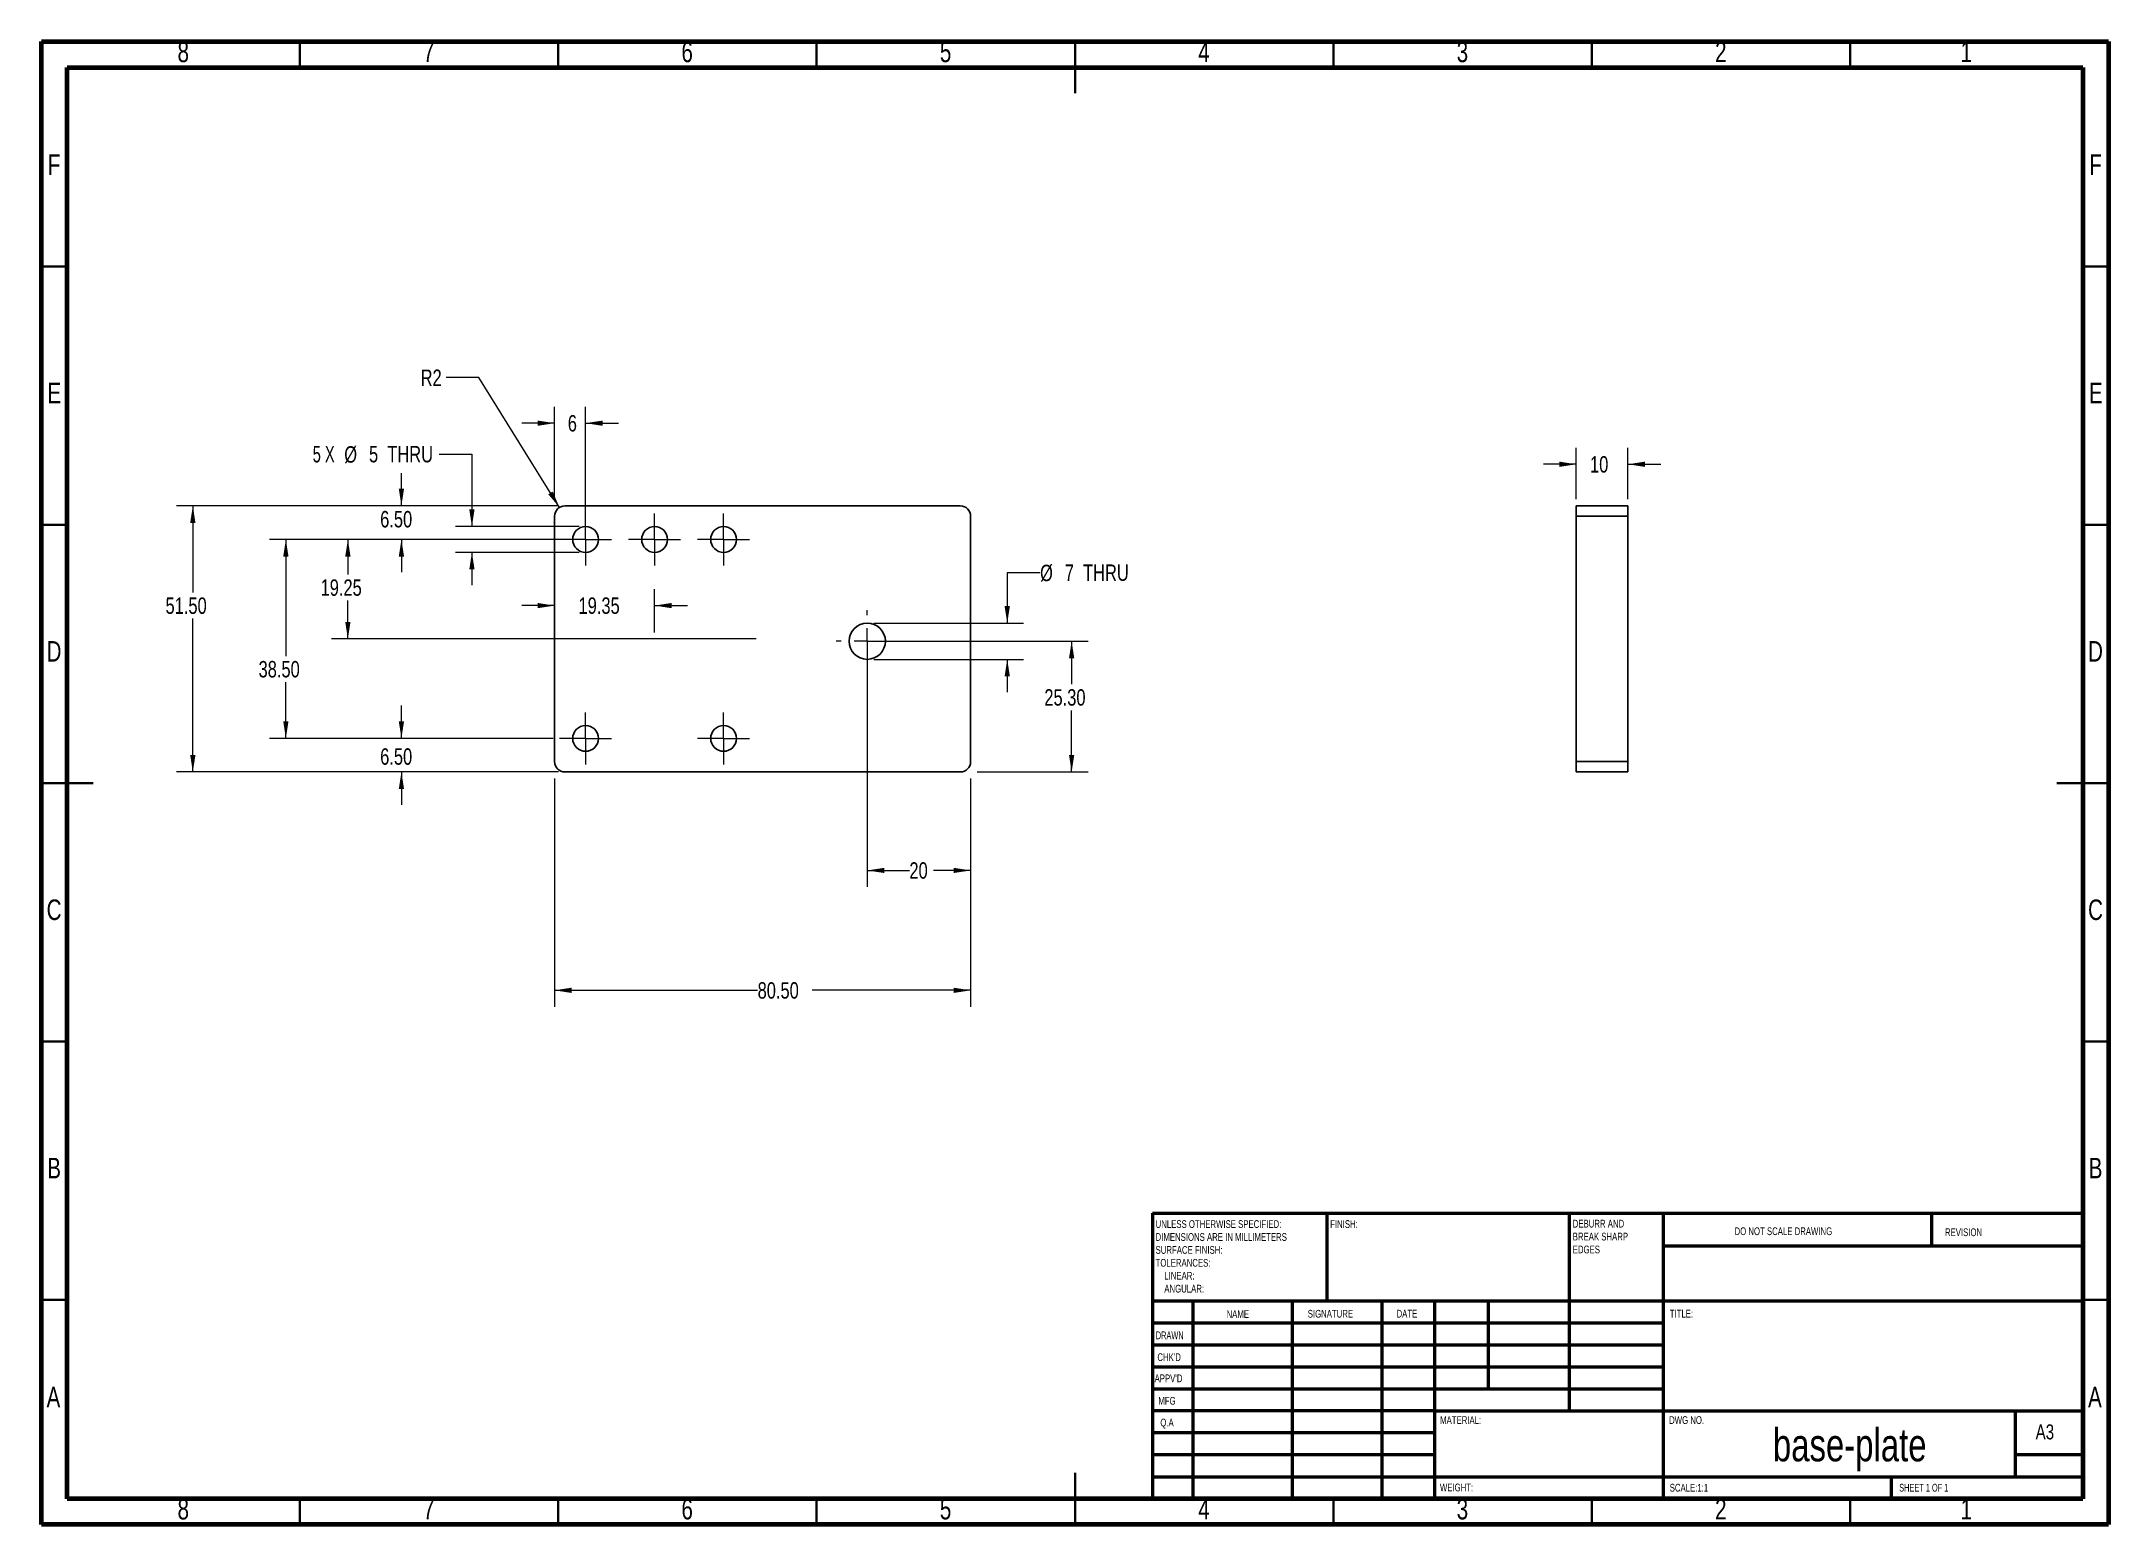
# Model space of a CAD drawing. Header units: millimetres. Extents: x 15 to 415, y 5 to 292.
import ezdxf

# ---------------------------------------------------------------- set-up
doc = ezdxf.new("R2010")
doc.units = ezdxf.units.MM
doc.styles.add('SLDTEXTSTYLE0', font='TXT', dxfattribs={"width": 0.75})
doc.styles.add('SLDTEXTSTYLE1', font='TXT', dxfattribs={"width": 0.686449})
doc.styles.add('SLDTEXTSTYLE2', font='TXT', dxfattribs={"width": 0.6875})
doc.styles.add('SLDTEXTSTYLE3', font='TXT', dxfattribs={"width": 0.666667})
doc.dimstyles.new('SLDDIMSTYLE0', dxfattribs={"dimtxt": 3.175, "dimasz": 3.302, "dimexe": 0, "dimexo": 0.0625, "dimgap": 0.79375, "dimtad": 0, "dimtih": 1, "dimtoh": 1, "dimrnd": 1e-09, "dimzin": 4, "dimdsep": 46, "dimtxsty": 'SLDTEXTSTYLE0', "dimsah": 1, "dimcen": 0.09, "dimadec": 0, "dimazin": 1, "dimtfac": 1, "dimtofl": 0, "dimtmove": 0, "dimatfit": 3, "dimfxl": 0, "dimfrac": 2, "dimtolj": 1, "dimtzin": 12, "dimarcsym": 0})
doc.dimstyles.new('SLDDIMSTYLE1', dxfattribs={"dimtxt": 3.175, "dimasz": 3.302, "dimexe": 0, "dimexo": 0.0625, "dimgap": 0.79375, "dimtad": 0, "dimtih": 1, "dimtoh": 1, "dimrnd": 1e-09, "dimzin": 12, "dimdsep": 46, "dimtxsty": 'SLDTEXTSTYLE0', "dimsah": 1, "dimcen": 0.09, "dimadec": 0, "dimazin": 3, "dimtfac": 1, "dimtmove": 0, "dimatfit": 0, "dimfxl": 0, "dimfrac": 2, "dimtolj": 1, "dimtzin": 12, "dimarcsym": 0})
doc.dimstyles.new('SLDDIMSTYLE2', dxfattribs={"dimtxt": 3.175, "dimasz": 3.302, "dimexe": 0, "dimexo": 0.0625, "dimgap": 0.79375, "dimtad": 0, "dimtih": 1, "dimtoh": 1, "dimrnd": 1e-09, "dimzin": 12, "dimdsep": 46, "dimtxsty": 'SLDTEXTSTYLE0', "dimsah": 1, "dimcen": 0.09, "dimadec": 0, "dimazin": 3, "dimtfac": 1, "dimtofl": 0, "dimtmove": 0, "dimatfit": 3, "dimfxl": 0, "dimfrac": 2, "dimtolj": 1, "dimtzin": 12, "dimarcsym": 0})
doc.dimstyles.new('SLDDIMSTYLE3', dxfattribs={"dimtxt": 3.175, "dimasz": 3.302, "dimexe": 0, "dimexo": 0.0625, "dimgap": 0.79375, "dimtad": 0, "dimtih": 1, "dimtoh": 1, "dimrnd": 1e-09, "dimzin": 12, "dimdsep": 46, "dimtxsty": 'SLDTEXTSTYLE0', "dimsah": 1, "dimcen": 0, "dimadec": 0, "dimazin": 3, "dimtfac": 1, "dimtofl": 0, "dimtmove": 0, "dimatfit": 3, "dimfxl": 0, "dimfrac": 2, "dimtolj": 1, "dimtzin": 12, "dimarcsym": 0})
doc.dimstyles.new('SLDDIMSTYLE4', dxfattribs={"dimtxt": 3.175, "dimasz": 3.302, "dimexe": 0, "dimexo": 0.0625, "dimgap": 0.79375, "dimtad": 0, "dimtih": 1, "dimtoh": 1, "dimrnd": 1e-09, "dimzin": 4, "dimdsep": 46, "dimtxsty": 'SLDTEXTSTYLE0', "dimsah": 1, "dimcen": 0.09, "dimadec": 0, "dimazin": 1, "dimtfac": 1, "dimtmove": 0, "dimatfit": 0, "dimfxl": 0, "dimfrac": 2, "dimtolj": 1, "dimtzin": 12, "dimarcsym": 0})

# ---------------------------------------------------------------- blocks, each defined once
blk = doc.blocks.new('SW_NOTE_0')
at = {"color": 0, "linetype": 'Continuous', "lineweight": 0, "char_height": 1.5, "attachment_point": 1, "style": 'SLDTEXTSTYLE0'}
for s, insert in [('UNLESS OTHERWISE SPECIFIED:', (0, 1.93)), ('SURFACE FINISH:', (0, -3.07)), ('DIMENSIONS ARE IN MILLIMETERS', (0, -0.57)), ('TOLERANCES:', (0, -5.57)), ('ANGULAR:', (1.69, -10.57)), ('LINEAR:', (1.69, -8.07))]:
    blk.add_mtext(s, dxfattribs=dict(at, insert=insert))
blk = doc.blocks.new('SW_NOTE_1')
at = {"color": 0, "linetype": 'Continuous', "lineweight": 0, "char_height": 1.5, "attachment_point": 1, "style": 'SLDTEXTSTYLE0'}
for s, insert in [('DEBURR AND', (0, 1.93)), ('BREAK SHARP', (0, -0.57)), ('EDGES', (0, -3.07))]:
    blk.add_mtext(s, dxfattribs=dict(at, insert=insert))
blk = doc.blocks.new('_D')
at = {"color": 7, "linetype": 'Continuous', "lineweight": 18}
for p, q in [((113.04, 202.15), (41.13, 202.15)), ((44.31, 202.15), (44.31, 185.37)), ((44.31, 150.65), (44.31, 180.33)), ((113.04, 150.65), (41.13, 150.65))]:
    blk.add_line(p, q, dxfattribs=at)
for points in [[(44.31, 202.15), (43.8, 198.85), (44.82, 198.85)], [(44.31, 150.65), (44.82, 153.95), (43.8, 153.95)]]:
    blk.add_solid(points, dxfattribs=at)
at = {"color": 7, "linetype": 'Continuous', "lineweight": 18, "insert": (39.03, 184.43), "char_height": 3.175, "attachment_point": 1, "style": 'SLDTEXTSTYLE0'}
blk.add_mtext('51.50', dxfattribs=at)
blk = doc.blocks.new('_D_1')
at = {"color": 7, "linetype": 'Continuous', "lineweight": 18}
for p, q in [((114.31, 149.38), (114.31, 105.22)), ((194.81, 149.38), (194.81, 105.22)), ((114.31, 108.4), (153.59, 108.4)), ((194.81, 108.4), (164.15, 108.4))]:
    blk.add_line(p, q, dxfattribs=at)
for points in [[(114.31, 108.4), (117.61, 107.89), (117.61, 108.91)], [(194.81, 108.4), (191.51, 108.91), (191.51, 107.89)]]:
    blk.add_solid(points, dxfattribs=at)
at = {"color": 7, "linetype": 'Continuous', "lineweight": 18, "insert": (153.59, 109.97), "char_height": 3.175, "attachment_point": 1, "style": 'SLDTEXTSTYLE0'}
blk.add_mtext('80.50', dxfattribs=at)
blk = doc.blocks.new('_D_2')
at = {"color": 7, "linetype": 'Continuous', "lineweight": 18}
for p, q in [((114.31, 177.67), (114.31, 186.03)), ((133.66, 177.67), (133.66, 186.03)), ((114.31, 182.85), (107.96, 182.85)), ((133.66, 182.85), (140.01, 182.85))]:
    blk.add_line(p, q, dxfattribs=at)
for points in [[(114.31, 182.85), (111.01, 183.36), (111.01, 182.35)], [(133.66, 182.85), (136.96, 182.35), (136.96, 183.36)]]:
    blk.add_solid(points, dxfattribs=at)
at = {"color": 7, "linetype": 'Continuous', "lineweight": 18, "insert": (118.94, 184.43), "char_height": 3.175, "attachment_point": 1, "style": 'SLDTEXTSTYLE0'}
blk.add_mtext('19.35', dxfattribs=at)
blk = doc.blocks.new('_D_3')
at = {"color": 7, "linetype": 'Continuous', "lineweight": 18}
for p, q in [((91.96, 212.15), (98.31, 212.15)), ((98.31, 212.15), (98.31, 198.15)), ((119.04, 198.15), (95.13, 198.15)), ((119.04, 193.15), (95.13, 193.15)), ((98.31, 193.15), (98.31, 186.8))]:
    blk.add_line(p, q, dxfattribs=at)
for points in [[(98.31, 198.15), (98.82, 201.45), (97.8, 201.45)], [(98.31, 193.15), (97.8, 189.85), (98.82, 189.85)]]:
    blk.add_solid(points, dxfattribs=at)
at = {"color": 7, "linetype": 'Continuous', "lineweight": 18, "attachment_point": 1}
for s, insert, char_height, style in [('5 X', (67.51, 213.74), 3.175, 'SLDTEXTSTYLE3'), ('%%c', (73.61, 213.69), 3.175, 'SLDTEXTSTYLE0'), ('5', (78.4, 213.74), 3.17, 'SLDTEXTSTYLE0'), ('THRU', (81.94, 213.74), 3.175, 'SLDTEXTSTYLE0')]:
    blk.add_mtext(s, dxfattribs=dict(at, insert=insert, char_height=char_height, style=style))
blk = doc.blocks.new('_D_4')
at = {"color": 7, "linetype": 'Continuous', "lineweight": 18}
for p, q in [((119.04, 195.65), (71.13, 195.65)), ((74.31, 195.65), (74.31, 188.87)), ((74.31, 176.4), (74.31, 183.83)), ((153.29, 176.4), (71.13, 176.4))]:
    blk.add_line(p, q, dxfattribs=at)
for points in [[(74.31, 195.65), (73.8, 192.35), (74.82, 192.35)], [(74.31, 176.4), (74.82, 179.7), (73.8, 179.7)]]:
    blk.add_solid(points, dxfattribs=at)
at = {"color": 7, "linetype": 'Continuous', "lineweight": 18, "insert": (69.03, 187.92), "char_height": 3.175, "attachment_point": 1, "style": 'SLDTEXTSTYLE0'}
blk.add_mtext('19.25', dxfattribs=at)
blk = doc.blocks.new('_D_5')
at = {"color": 7, "linetype": 'Continuous', "lineweight": 18}
for p, q in [((114.31, 203.42), (114.31, 221.33)), ((120.31, 196.92), (120.31, 221.33)), ((114.31, 218.15), (107.96, 218.15)), ((120.31, 218.15), (126.66, 218.15))]:
    blk.add_line(p, q, dxfattribs=at)
for points in [[(114.31, 218.15), (111.01, 218.66), (111.01, 217.64)], [(120.31, 218.15), (123.61, 217.64), (123.61, 218.66)]]:
    blk.add_solid(points, dxfattribs=at)
at = {"color": 7, "linetype": 'Continuous', "lineweight": 18, "insert": (116.86, 219.72), "char_height": 3.17, "attachment_point": 1, "style": 'SLDTEXTSTYLE0'}
blk.add_mtext('6', dxfattribs=at)
blk = doc.blocks.new('_D_6')
at = {"color": 7, "linetype": 'Continuous', "lineweight": 18}
for p, q in [((208.24, 189.22), (201.89, 189.22)), ((201.89, 189.22), (201.89, 179.45)), ((176.08, 179.45), (205.06, 179.45)), ((176.08, 172.45), (205.06, 172.45)), ((201.89, 172.45), (201.89, 166.1))]:
    blk.add_line(p, q, dxfattribs=at)
for points in [[(201.89, 179.45), (202.4, 182.75), (201.38, 182.75)], [(201.89, 172.45), (201.38, 169.15), (202.4, 169.15)]]:
    blk.add_solid(points, dxfattribs=at)
at = {"color": 7, "linetype": 'Continuous', "lineweight": 18, "attachment_point": 1, "style": 'SLDTEXTSTYLE0'}
for s, insert, char_height in [('%%c', (208.24, 190.76), 3.175), ('7', (213.03, 190.81), 3.17), ('THRU', (216.56, 190.81), 3.175)]:
    blk.add_mtext(s, dxfattribs=dict(at, insert=insert, char_height=char_height))
blk = doc.blocks.new('_D_7')
at = {"color": 7, "linetype": 'Continuous', "lineweight": 18}
for p, q in [((176.08, 175.95), (217.53, 175.95)), ((214.35, 175.95), (214.35, 167.62)), ((214.35, 150.65), (214.35, 162.58)), ((196.08, 150.65), (217.53, 150.65))]:
    blk.add_line(p, q, dxfattribs=at)
for points in [[(214.35, 175.95), (213.84, 172.65), (214.86, 172.65)], [(214.35, 150.65), (214.86, 153.95), (213.84, 153.95)]]:
    blk.add_solid(points, dxfattribs=at)
at = {"color": 7, "linetype": 'Continuous', "lineweight": 18, "insert": (209.07, 166.67), "char_height": 3.175, "attachment_point": 1, "style": 'SLDTEXTSTYLE0'}
blk.add_mtext('25.30', dxfattribs=at)
blk = doc.blocks.new('_D_8')
at = {"color": 7, "linetype": 'Continuous', "lineweight": 18}
for p, q in [((174.81, 174.68), (174.81, 128.43)), ((194.81, 149.38), (194.81, 128.43)), ((174.81, 131.6), (182.96, 131.6)), ((194.81, 131.6), (187.65, 131.6))]:
    blk.add_line(p, q, dxfattribs=at)
for points in [[(174.81, 131.6), (178.11, 131.1), (178.11, 132.11)], [(194.81, 131.6), (191.51, 132.11), (191.51, 131.1)]]:
    blk.add_solid(points, dxfattribs=at)
at = {"color": 7, "linetype": 'Continuous', "lineweight": 18, "insert": (182.96, 133.18), "char_height": 3.175, "attachment_point": 1, "style": 'SLDTEXTSTYLE0'}
blk.add_mtext('20', dxfattribs=at)
blk = doc.blocks.new('_D_9')
at = {"color": 7, "linetype": 'Continuous', "lineweight": 18}
for p, q in [((99.66, 226.96), (93.31, 226.96)), ((115.25, 201.85), (99.66, 226.96))]:
    blk.add_line(p, q, dxfattribs=at)
blk.add_solid([(115.25, 201.85), (113.94, 204.92), (113.08, 204.39)], dxfattribs=at)
at = {"color": 7, "linetype": 'Continuous', "lineweight": 18, "insert": (88.39, 228.53), "char_height": 3.175, "attachment_point": 1, "style": 'SLDTEXTSTYLE0'}
blk.add_mtext('R2', dxfattribs=at)
blk = doc.blocks.new('_D_10')
at = {"color": 7, "linetype": 'Continuous', "lineweight": 18}
for p, q in [((84.67, 157.15), (84.67, 163.5)), ((114, 157.15), (81.49, 157.15)), ((115.04, 150.65), (81.49, 150.65)), ((84.67, 150.65), (84.67, 144.3))]:
    blk.add_line(p, q, dxfattribs=at)
for points in [[(84.67, 157.15), (85.18, 160.45), (84.16, 160.45)], [(84.67, 150.65), (84.16, 147.35), (85.18, 147.35)]]:
    blk.add_solid(points, dxfattribs=at)
at = {"color": 7, "linetype": 'Continuous', "lineweight": 18, "insert": (80.56, 155.23), "char_height": 3.175, "attachment_point": 1, "style": 'SLDTEXTSTYLE0'}
blk.add_mtext('6.50', dxfattribs=at)
blk = doc.blocks.new('_D_11')
at = {"color": 7, "linetype": 'Continuous', "lineweight": 18}
for p, q in [((114, 195.65), (59.13, 195.65)), ((62.31, 195.65), (62.31, 173.08)), ((62.31, 157.15), (62.31, 168.04)), ((114, 157.15), (59.13, 157.15))]:
    blk.add_line(p, q, dxfattribs=at)
for points in [[(62.31, 195.65), (61.8, 192.35), (62.82, 192.35)], [(62.31, 157.15), (62.82, 160.45), (61.8, 160.45)]]:
    blk.add_solid(points, dxfattribs=at)
at = {"color": 7, "linetype": 'Continuous', "lineweight": 18, "insert": (57.03, 172.13), "char_height": 3.175, "attachment_point": 1, "style": 'SLDTEXTSTYLE0'}
blk.add_mtext('38.50', dxfattribs=at)
blk = doc.blocks.new('_D_12')
at = {"color": 7, "linetype": 'Continuous', "lineweight": 18}
for p, q in [((84.67, 202.15), (84.67, 208.5)), ((115.04, 202.15), (81.49, 202.15)), ((114, 195.65), (81.49, 195.65)), ((84.67, 195.65), (84.67, 189.3))]:
    blk.add_line(p, q, dxfattribs=at)
for points in [[(84.67, 202.15), (85.18, 205.45), (84.16, 205.45)], [(84.67, 195.65), (84.16, 192.35), (85.18, 192.35)]]:
    blk.add_solid(points, dxfattribs=at)
at = {"color": 7, "linetype": 'Continuous', "lineweight": 18, "insert": (80.56, 201.16), "char_height": 3.175, "attachment_point": 1, "style": 'SLDTEXTSTYLE0'}
blk.add_mtext('6.50', dxfattribs=at)
blk = doc.blocks.new('SW_CENTERMARKSYMBOL_0')
at = {"color": 0, "linetype": 'Continuous', "lineweight": 0}
for p, q in [((0, 2.54), (0, 5.04)), ((-2.54, 0), (-5.04, 0)), ((0, 0), (-2.54, 0)), ((0, 0), (0, 2.54)), ((0, 0), (0, -2.54)), ((0, 0), (2.54, 0)), ((2.54, 0), (5.04, 0)), ((0, -2.54), (0, -5.04))]:
    blk.add_line(p, q, dxfattribs=at)
blk = doc.blocks.new('SW_CENTERMARKSYMBOL_1')
at = {"color": 0, "linetype": 'Continuous', "lineweight": 0}
for p, q in [((0, 2.54), (0, 5.04)), ((-2.54, 0), (-5.04, 0)), ((0, 0), (-2.54, 0)), ((0, 0), (0, 2.54)), ((0, 0), (0, -2.54)), ((0, 0), (2.54, 0)), ((2.54, 0), (5.04, 0)), ((0, -2.54), (0, -5.04))]:
    blk.add_line(p, q, dxfattribs=at)
blk = doc.blocks.new('SW_CENTERMARKSYMBOL_2')
at = {"color": 0, "linetype": 'Continuous', "lineweight": 0}
for p, q in [((0, 2.54), (0, 5.04)), ((-2.54, 0), (-5.04, 0)), ((0, 0), (-2.54, 0)), ((0, 0), (0, 2.54)), ((0, 0), (0, -2.54)), ((0, 0), (2.54, 0)), ((2.54, 0), (5.04, 0)), ((0, -2.54), (0, -5.04))]:
    blk.add_line(p, q, dxfattribs=at)
blk = doc.blocks.new('SW_CENTERMARKSYMBOL_3')
at = {"color": 0, "linetype": 'Continuous', "lineweight": 0}
for p, q in [((0, 2.54), (0, 5.04)), ((-2.54, 0), (-5.04, 0)), ((0, 0), (-2.54, 0)), ((0, 0), (0, 2.54)), ((0, 0), (0, -2.54)), ((0, 0), (2.54, 0)), ((2.54, 0), (5.04, 0)), ((0, -2.54), (0, -5.04))]:
    blk.add_line(p, q, dxfattribs=at)
blk = doc.blocks.new('SW_CENTERMARKSYMBOL_4')
at = {"color": 0, "linetype": 'Continuous', "lineweight": 0}
for p, q in [((0, 2.54), (0, 5.04)), ((-2.54, 0), (-5.04, 0)), ((0, 0), (-2.54, 0)), ((0, 0), (0, 2.54)), ((0, 0), (0, -2.54)), ((0, 0), (2.54, 0)), ((2.54, 0), (5.04, 0)), ((0, -2.54), (0, -5.04))]:
    blk.add_line(p, q, dxfattribs=at)
blk = doc.blocks.new('SW_CENTERMARKSYMBOL_5')
at = {"color": 0, "linetype": 'Continuous', "lineweight": 0}
for p, q in [((0, 5.08), (0, 6.04)), ((-5.08, 0), (-6.04, 0)), ((0, 0), (-2.54, 0)), ((0, 0), (0, 2.54)), ((0, 0), (0, -2.54)), ((0, 0), (2.54, 0)), ((5.08, 0), (6.04, 0)), ((0, -5.08), (0, -6.04))]:
    blk.add_line(p, q, dxfattribs=at)
blk = doc.blocks.new('_D_13')
at = {"color": 7, "linetype": 'Continuous', "lineweight": 18}
for p, q in [((311.99, 203.42), (311.99, 213.38)), ((321.99, 203.42), (321.99, 213.38)), ((311.99, 210.2), (305.64, 210.2)), ((321.99, 210.2), (328.34, 210.2))]:
    blk.add_line(p, q, dxfattribs=at)
for points in [[(311.99, 210.2), (308.69, 210.71), (308.69, 209.69)], [(321.99, 210.2), (325.29, 209.69), (325.29, 210.71)]]:
    blk.add_solid(points, dxfattribs=at)
at = {"color": 7, "linetype": 'Continuous', "lineweight": 18, "insert": (314.65, 211.77), "char_height": 3.175, "attachment_point": 1, "style": 'SLDTEXTSTYLE0'}
blk.add_mtext('10', dxfattribs=at)

msp = doc.modelspace()

# ---------------------------------------------------------------- linework, layer by layer
at = {"color": 7, "linetype": 'Continuous', "lineweight": 70}
for p, q in [((15, 5), (15, 292)), ((15, 292), (415, 292)), ((415, 292), (415, 5)), ((20, 10), (20, 287)), ((20, 287), (410, 287)), ((410, 287), (410, 10)), ((410, 10), (20, 10)), ((415, 5), (15, 5))]:
    msp.add_line(p, q, dxfattribs=at)
at = {"color": 7, "linetype": 'Continuous', "lineweight": 35}
for p, q in [((65, 287), (65, 292)), ((115, 287), (115, 292)), ((165, 287), (165, 292)), ((215, 292), (215, 282)), ((215, 287), (215, 292)), ((265, 287), (265, 292)), ((315, 287), (315, 292)), ((365, 287), (365, 292)), ((20, 248.5), (15, 248.5)), ((410, 248.5), (415, 248.5)), ((20, 198.5), (15, 198.5)), ((410, 198.5), (415, 198.5)), ((15, 148.5), (25, 148.5)), ((20, 148.5), (15, 148.5)), ((415, 148.5), (405, 148.5)), ((410, 148.5), (415, 148.5)), ((20, 98.5), (15, 98.5)), ((410, 98.5), (415, 98.5)), ((20, 48.5), (15, 48.5)), ((410, 48.5), (415, 48.5)), ((215, 5), (215, 15)), ((65, 10), (65, 5)), ((115, 10), (115, 5)), ((165, 10), (165, 5)), ((215, 10), (215, 5)), ((265, 10), (265, 5)), ((315, 10), (315, 5)), ((365, 10), (365, 5))]:
    msp.add_line(p, q, dxfattribs=at)
at = {"color": 7, "linetype": 'Continuous', "lineweight": 25}
for p, q in [((114.309, 200.151), (114.309, 152.651)), ((192.809, 202.151), (116.309, 202.151)), ((194.809, 152.651), (194.809, 200.151)), ((311.992, 202.151), (321.992, 202.151)), ((311.992, 200.151), (311.992, 202.151)), ((311.992, 152.651), (311.992, 200.151)), ((321.992, 200.151), (311.992, 200.151)), ((321.992, 202.151), (321.992, 200.151)), ((321.992, 152.651), (321.992, 200.151)), ((311.992, 152.651), (321.992, 152.651)), ((311.992, 150.651), (311.992, 152.651)), ((321.992, 152.651), (321.992, 150.651)), ((116.309, 150.651), (192.809, 150.651)), ((321.992, 150.651), (311.992, 150.651))]:
    msp.add_line(p, q, dxfattribs=at)
at = {"color": 7, "linetype": 'Continuous', "lineweight": 50}
for p, q in [((230, 65.25), (410, 65.25)), ((230, 65.25), (230, 10)), ((263.8, 48.25), (263.8, 65.25)), ((310.6, 65.25), (310.6, 27)), ((328.8, 65.25), (328.8, 10)), ((380.8, 58.875), (380.8, 65.25)), ((410, 58.875), (328.8, 58.875)), ((410, 48.25), (230, 48.25)), ((237.8, 48.25), (237.8, 10)), ((256.991, 48.25), (256.991, 10)), ((274.399, 48.25), (274.399, 10)), ((284.6, 10), (284.6, 48.25)), ((295, 31.25), (295, 48.25)), ((328.8, 44), (230, 44)), ((328.8, 39.75), (230, 39.75)), ((328.8, 35.5), (230, 35.5)), ((328.8, 31.25), (230, 31.25)), ((284.6, 27), (230, 27)), ((284.6, 27), (410, 27)), ((397, 14.25), (397, 27)), ((284.6, 22.75), (230, 22.75)), ((284.6, 18.5), (230, 18.5)), ((410, 18.5), (397, 18.5)), ((230, 14.25), (410, 14.25)), ((373, 10), (373, 14.25))]:
    msp.add_line(p, q, dxfattribs=at)
at = {"color": 7, "linetype": 'Continuous', "lineweight": 25}
for centre, radius in [((120.309, 195.651), 2.5), ((133.659, 195.651), 2.5), ((147.009, 195.651), 2.5), ((174.809, 175.951), 3.5), ((120.309, 157.151), 2.5), ((147.009, 157.151), 2.5)]:
    msp.add_circle(centre, radius, dxfattribs=at)
for centre, start, end in [((116.309, 200.151), 90, 180), ((192.809, 200.151), 0, 90), ((116.309, 152.651), 180, 270), ((192.809, 152.651), 270, 0)]:
    msp.add_arc(centre, 2, start, end, dxfattribs=at)

# ---------------------------------------------------------------- block references
at = {"color": 7, "linetype": 'Continuous', "lineweight": 0}
for name, p in [('SW_CENTERMARKSYMBOL_0', (120.309, 195.651)), ('SW_CENTERMARKSYMBOL_4', (133.659, 195.651)), ('SW_CENTERMARKSYMBOL_1', (147.009, 195.651)), ('SW_CENTERMARKSYMBOL_5', (174.809, 175.951)), ('SW_CENTERMARKSYMBOL_3', (120.309, 157.151)), ('SW_CENTERMARKSYMBOL_2', (147.009, 157.151)), ('SW_NOTE_1', (311.309, 62.069)), ('SW_NOTE_0', (230.594, 61.987))]:
    msp.add_blockref(name, p, dxfattribs=at)

# ---------------------------------------------------------------- texts
for s, insert, char_height, attachment_point, style in [('8', (42.46, 291.983), 3.969, 2, 'SLDTEXTSTYLE0'), ('6', (139.96, 291.983), 3.969, 2, 'SLDTEXTSTYLE0'), ('3', (289.96, 291.983), 3.969, 2, 'SLDTEXTSTYLE0'), ('2', (339.96, 291.983), 3.969, 2, 'SLDTEXTSTYLE0'), ('7', (89.96, 291.983), 3.969, 2, 'SLDTEXTSTYLE0'), ('5', (189.96, 291.983), 3.969, 2, 'SLDTEXTSTYLE0'), ('4', (239.96, 291.983), 3.969, 2, 'SLDTEXTSTYLE0'), ('1', (387.46, 291.983), 3.969, 2, 'SLDTEXTSTYLE0'), ('F', (17.458, 270.175), 3.969, 2, 'SLDTEXTSTYLE0'), ('F', (412.458, 270.175), 3.969, 2, 'SLDTEXTSTYLE0'), ('E', (17.508, 225.983), 3.969, 2, 'SLDTEXTSTYLE0'), ('E', (412.508, 225.983), 3.969, 2, 'SLDTEXTSTYLE0'), ('D', (17.453, 175.983), 3.969, 2, 'SLDTEXTSTYLE0'), ('D', (412.453, 175.983), 3.969, 2, 'SLDTEXTSTYLE0'), ('C', (17.459, 125.983), 3.969, 2, 'SLDTEXTSTYLE0'), ('C', (412.459, 125.983), 3.969, 2, 'SLDTEXTSTYLE0'), ('B', (17.471, 75.983), 3.969, 2, 'SLDTEXTSTYLE0'), ('B', (412.471, 75.983), 3.969, 2, 'SLDTEXTSTYLE0'), ('FINISH:', (264.371, 63.919), 1.5, 1, 'SLDTEXTSTYLE0'), ('DO NOT SCALE DRAWING', (342.615, 62.533), 1.5, 1, 'SLDTEXTSTYLE0'), ('REVISION', (383.328, 62.335), 1.5, 1, 'SLDTEXTSTYLE0'), ('NAME', (244.322, 46.501), 1.5, 1, 'SLDTEXTSTYLE0'), ('SIGNATURE', (260.034, 46.562), 1.5, 1, 'SLDTEXTSTYLE0'), ('DATE', (277.215, 46.576), 1.5, 1, 'SLDTEXTSTYLE0'), ('TITLE:', (330.09, 46.576), 1.5, 1, 'SLDTEXTSTYLE0'), ('DRAWN', (230.643, 42.385), 1.5, 1, 'SLDTEXTSTYLE1'), ("CHK'D", (230.939, 38.162), 1.5, 1, 'SLDTEXTSTYLE0'), ("APPV'D", (230.402, 34.066), 1.5, 1, 'SLDTEXTSTYLE0'), ('A', (17.34, 31.675), 3.969, 2, 'SLDTEXTSTYLE0'), ('MFG', (231.124, 29.716), 1.5, 1, 'SLDTEXTSTYLE0'), ('A', (412.34, 31.675), 3.969, 2, 'SLDTEXTSTYLE0'), ('Q.A', (231.509, 25.505), 1.5, 1, 'SLDTEXTSTYLE0'), ('MATERIAL:', (285.646, 25.986), 1.5, 1, 'SLDTEXTSTYLE0'), ('DWG NO.', (329.953, 25.986), 1.5, 1, 'SLDTEXTSTYLE0'), ('A3', (400.871, 24.406), 2.9104, 1, 'SLDTEXTSTYLE0'), ('base-plate', (364.906, 23.607), 6.35, 2, 'SLDTEXTSTYLE0'), ('WEIGHT:', (285.618, 12.949), 1.4986, 1, 'SLDTEXTSTYLE0'), ('SCALE:1:1', (330.074, 12.9), 1.5, 1, 'SLDTEXTSTYLE0'), ('SHEET 1 OF 1', (374.478, 12.9), 1.5, 1, 'SLDTEXTSTYLE2'), ('8', (42.46, 9.983), 3.969, 2, 'SLDTEXTSTYLE0'), ('7', (89.96, 9.983), 3.969, 2, 'SLDTEXTSTYLE0'), ('6', (139.96, 9.983), 3.969, 2, 'SLDTEXTSTYLE0'), ('5', (189.96, 9.983), 3.969, 2, 'SLDTEXTSTYLE0'), ('4', (239.96, 9.983), 3.969, 2, 'SLDTEXTSTYLE0'), ('3', (289.96, 9.983), 3.969, 2, 'SLDTEXTSTYLE0'), ('2', (339.96, 9.983), 3.969, 2, 'SLDTEXTSTYLE0'), ('1', (387.46, 9.983), 3.969, 2, 'SLDTEXTSTYLE0')]:
    msp.add_mtext(s, dxfattribs=dict(at, insert=insert, char_height=char_height, attachment_point=attachment_point, style=style))

# ---------------------------------------------------------------- dimensions: what is measured, and where the dimension line sits
at = {"color": 7, "linetype": 'Continuous', "lineweight": 18}
dim = msp.add_radius_dim(center=(116.309, 200.151), mpoint=(115.254, 201.85), dimstyle='SLDDIMSTYLE3', dxfattribs=at)
dim.commit()
dim.dimension.update_dxf_attribs({"geometry": '_D_9', "text_midpoint": (90.851, 226.958), "dimtype": 164})
for base, p1, p2, dimstyle, picture, middle in [((114.309, 218.151), (120.309, 195.651), (114.309, 202.151), 'SLDDIMSTYLE1', '_D_5', (118.033, 218.151)), ((311.992, 210.201), (321.992, 202.151), (311.992, 202.151), 'SLDDIMSTYLE1', '_D_13', (316.992, 210.201)), ((114.309, 182.854), (133.659, 176.401), (114.309, 176.401), 'SLDDIMSTYLE1', '_D_2', (124.222, 182.854)), ((194.809, 131.604), (174.809, 175.951), (194.809, 150.651), 'SLDDIMSTYLE2', '_D_8', (185.307, 131.604)), ((194.809, 108.4), (114.309, 150.651), (194.809, 150.651), 'SLDDIMSTYLE0', '_D_1', (158.868, 108.4))]:
    dim = msp.add_linear_dim(base=base, p1=p1, p2=p2, dimstyle=dimstyle, dxfattribs=at)
    dim.commit()
    dim.dimension.update_dxf_attribs({"geometry": picture, "text_midpoint": middle, "dimtype": 160})
for base, p1, p2, text, picture, middle in [((98.309, 198.151), (120.309, 193.151), (120.309, 198.151), '5 X%%c<> THRU', '_D_3', (98.309, 212.151)), ((201.888, 179.451), (174.809, 172.451), (174.809, 179.451), '%%c<> THRU', '_D_6', (201.888, 189.222))]:
    dim = msp.add_linear_dim(base=base, p1=p1, p2=p2, angle=90, text=text, dimstyle='SLDDIMSTYLE1', dxfattribs=at)
    dim.commit()
    dim.dimension.update_dxf_attribs({"geometry": picture, "text_midpoint": middle, "dimtype": 160})
for base, p1, p2, dimstyle, picture, middle in [((84.667, 202.151), (115.269, 195.651), (116.309, 202.151), 'SLDDIMSTYLE4', '_D_12', (84.667, 199.586)), ((44.309, 202.151), (114.309, 150.651), (114.309, 202.151), 'SLDDIMSTYLE0', '_D', (44.309, 182.854)), ((62.309, 195.651), (115.269, 157.151), (115.269, 195.651), 'SLDDIMSTYLE0', '_D_11', (62.309, 170.558)), ((74.309, 176.401), (120.309, 195.651), (154.559, 176.401), 'SLDDIMSTYLE2', '_D_4', (74.309, 186.352)), ((214.352, 150.651), (174.809, 175.951), (194.809, 150.651), 'SLDDIMSTYLE0', '_D_7', (214.352, 165.099)), ((84.667, 150.651), (115.269, 157.151), (116.309, 150.651), 'SLDDIMSTYLE4', '_D_10', (84.667, 153.653))]:
    dim = msp.add_linear_dim(base=base, p1=p1, p2=p2, angle=90, dimstyle=dimstyle, dxfattribs=at)
    dim.commit()
    dim.dimension.update_dxf_attribs({"geometry": picture, "text_midpoint": middle, "dimtype": 160})

doc.saveas('drawing.dxf')
